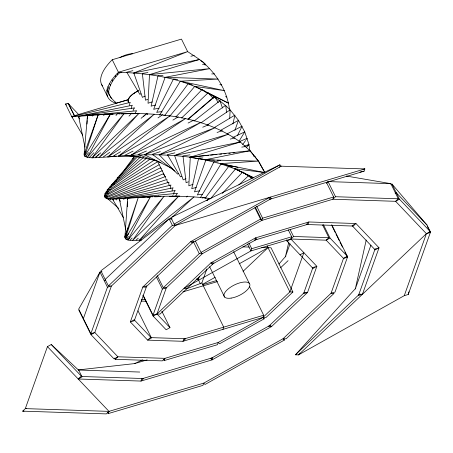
<?xml version="1.0" encoding="UTF-8"?>
<svg xmlns="http://www.w3.org/2000/svg" width="453" height="453" viewBox="0 0 453 453"><rect width="100%" height="100%" fill="white"/><g stroke="black" fill="none" stroke-linecap="round" stroke-linejoin="round"><path stroke-width="0.68" d="M127.378 206.761L127.519 201.879M127.582 199.79L127.627 198.391C154.909 196.007 182.457 194.966 209.694 198.471L206.919 200.662M87.027 124.048L87.203 120.543M87.276 119.145L87.452 115.64L93.086 115.079M229.529 109.858C227.18 89.768 215.294 71.778 199.541 59.473L149.484 74.62L148.04 103.273L150.288 102.452A14.202 5.776 -26.3 0 1 152.253 101.948M264.818 172.548L258.861 161.602L250.537 151.183L240.333 142.016L190.277 157.157L188.833 185.809L191.081 184.994A14.202 5.776 -26.3 0 1 193.046 184.49M229.716 118.324L230.141 109.915C201.058 80.821 157.938 73.471 118.431 72.254L112.242 59.734L181.466 39.1L187.655 51.619L199.541 59.473L133.794 72.984L142.395 97.35L143.51 96.8A14.202 5.776 -26.3 0 1 145.209 96.132M127.627 198.391L124.954 236.568L125.345 238.833C130.119 241.636 136.008 240.175 141.279 240.152M138.431 90.713L136.783 91.557A14.196 6.048 -25.3 0 0 128.188 99.705L116.132 103.244C112.695 99.139 107.135 95.436 109.105 89.116C110.685 82.854 114.785 77.627 119.207 73.075L121.67 72.361M84.162 154.026L87.452 115.64C139.094 111.364 196.291 110.645 240.333 142.016L174.592 155.526L159.224 154.796L144.541 154.784L130.883 155.283L98.969 157.565L92.089 157.814L87.31 157.434L84.677 156.228L84.162 154.026L98.165 114.802L99.558 114.847M366.217 240.05L355.282 288.991L370.928 245.158M92.616 116.161L92.927 114.796L104.099 114.45M232.904 123.975L234.914 115.119L214.428 127.491M288.85 241.857L285.384 256.857L290.05 243.782M355.735 288.238L295.452 354.795L298.47 354.897L404.274 295.667L408.227 294.49L408.974 291.777M98.165 114.802L84.677 156.228L110.481 114.014L112.52 114.45M81.75 376.279L78.839 370.39L51.263 344.495L47.44 346.636L25.317 408.617L22.65 411.148L106.325 413.9L108.992 411.375L203.731 383.136L283.085 338.714L331.058 293.255L335.01 292.077L347.451 257.213L346.205 254.688M149.484 74.62L209.745 68.646L165.119 77.321L153.692 109.332A14.202 5.776 -26.3 0 1 159.06 108.397M83.386 318.567L99.977 272.077L101.953 271.489M128.04 227.921L124.954 236.568L138.233 197.559L125.345 238.833L150.464 196.766L127.848 240.09L164.048 196.24L132.497 240.515L178.68 196.211L139.258 240.3L194.014 196.896L172.31 217.078M90.86 333.691L107.457 287.208L99.977 272.077L78.692 309.076L90.86 333.691L94.813 332.513L111.404 286.03L175.368 225.418L281.171 166.189L364.846 168.941L364.048 171.183L269.309 199.422L270.107 197.18L271.392 198.533L192.038 242.955L190.758 241.602L142.786 287.06L130.339 321.924L147.65 340.135L182.95 341.296L262.887 317.468L265.911 317.57L292.893 291.998L271.041 247.785L261.749 247.48M283.742 338.799L284.365 340.061L205.016 384.484L203.731 383.136L202.933 385.373L108.193 413.612L108.992 411.375L47.44 346.636M214.382 160.136L205.911 159.858L194.484 191.868A14.202 5.776 -26.3 0 1 199.852 190.934M142.95 295.458L153.165 316.126L156.987 313.986L210.956 262.848L213.975 262.944L160.005 314.082L156.987 313.986L153.035 315.163L162.367 289.014L156.41 276.959M234.903 130.305L238.465 120.334L230.141 109.915L207.146 125.124M263.55 317.564L264.173 318.821L219.535 343.81L218.255 342.457L217.451 344.699L164.162 360.582L164.96 358.34L218.255 342.457L262.887 317.468L289.875 291.902L303.872 252.678L300.05 254.812M200.453 283.923L198.306 279.58L199.411 276.477M222.921 329.382L223.72 327.145L201.868 282.927L206.828 269.037M248.912 243.012L251.721 248.697L250.922 250.934L183.969 288.414L186.993 288.516M162.367 289.014L166.319 287.836L202.298 253.742L261.811 220.424L262.61 218.187L256.681 206.194M249.45 286.421L263.686 315.231L262.887 317.468L264.173 318.821M288.284 229.892L291.687 236.783L290.888 239.02L287.066 241.16L286.449 239.909M326.5 182.508L333.663 197.01L332.864 199.246L261.811 220.424L260.526 219.076L254.914 207.712M362.434 294.291L379.031 247.802L355.95 223.522L308.878 221.976L255.588 237.859L210.956 262.848L212.236 264.195L256.874 239.207L255.588 237.859L254.79 240.096L308.08 224.212L308.878 221.976L306.211 224.501L353.278 226.053L355.95 223.522L352.128 225.662L375.209 249.937L379.031 247.802L375.078 248.98L358.487 295.464L362.434 294.291L359.416 294.19L295.452 354.795M404.274 295.667L426.398 233.68L430.22 231.54L427.02 225.067L391.97 184.043L390.877 184.654M408.227 294.49L430.35 232.502L427.439 226.613M108.839 199.36L105.073 197.497L104.558 195.294C107.491 188.244 113.493 183.097 118.295 177.321M84.003 154.977L85.877 151.228M103.697 115.657L104.547 113.958L108.007 114.388M126.279 234.507L124.7 237.661L125.928 237.038M237.395 135.64L242.134 126.172L227.14 133.816M110.481 114.014L87.31 157.434L124.139 113.516L92.089 157.814L93.431 157.412M129.167 97.927L129.501 97.469M132.706 159.088L134.162 156.71M159.586 115.124L180.322 81.212L218.069 79.06L165.119 77.321M125.47 238.765L128.788 233.34M200.379 197.667L221.115 163.748L237.882 167.333M238.85 141.534L244.75 131.885L238.465 120.334L220.662 130.3M88.578 152.672L85.674 156.608L86.965 156.064M115.979 115.549L117.638 113.301L119.609 113.992M134.088 156.766L124.133 170.254L125.43 169.711M164.666 115.56L188.312 83.528L192.299 84.926M128.442 236.489L126.37 239.297L127.587 238.782M242.7 144.479L245.605 140.543M246.438 139.422L247.27 138.295L239.495 141.579M205.339 198.029L228.958 166.03L232.281 167.191M119.688 175.77L135.911 156.534M169.581 116.393L194.75 86.381L224.354 90.617L180.322 81.212M128.103 239.971L129.92 237.802M246.189 147.689L248.918 144.439L244.75 131.885L232.7 137.548M210.424 198.873L235.543 168.924L242.463 172.361M278.923 264.059L285.849 256.109M121.081 174.218L125.119 169.671M299.422 353.85L298.47 354.897L426.398 233.68L430.35 232.502M89.479 157.338L93.867 152.757M128.975 116.11L131.897 113.052L133.029 113.896M137.559 156.732L117.084 178.114L119.756 177.214M175.832 116.919L202.163 89.428L207.814 93.635M130.181 240.028L132.129 237.995M222.242 193.403L242.808 171.93L248.459 176.138M247.916 145.424L248.918 144.439L249.926 151.126M92.089 157.814L138.828 113.527L98.969 157.565L154.196 114.252L107.848 156.908L116.296 156.07M115.968 181.291L114.575 181.466L140.515 156.885M181.608 117.95L208.052 92.893L228.522 103.171L202.876 90.424M105.181 279.45L169.145 218.844L172.168 218.941M172.35 225.322L169.145 218.844L100.906 270.798L108.386 285.928L172.35 225.322L175.368 225.418L364.846 168.941L363.47 169.246M238.85 184.903L248.844 175.43L250.764 177.446M157.338 275.679L163.295 287.734L199.275 253.646L202.298 253.742L201.013 252.395L195.396 241.03M78.216 379.002L80.889 376.477L143.641 378.544L140.974 381.069L78.216 379.002L82.038 376.868L51.263 344.495M115.226 359.32L117.893 356.794L164.96 358.34L162.293 360.871L115.226 359.32L114.603 358.057M326.279 183.272L328.057 181.591L390.814 183.658L398.289 198.782L395.622 201.313L332.864 199.246L335.531 196.721L398.289 198.782M243.074 271.324L268.017 247.683L239.15 263.85M322.587 224.965L328.861 237.655L293.555 236.494L290.888 239.02L250.922 250.934L247.485 243.986M280.481 267.865L288.08 260.662M328.861 237.655L326.188 240.181L290.888 239.02L316.857 266.33L307.525 292.479L271.545 326.573L212.032 359.892L140.974 381.069L141.778 378.833L212.831 357.655L212.032 359.892L210.747 358.538L270.26 325.226L271.545 326.573L268.521 326.471L304.501 292.383L307.525 292.479L303.572 293.657L312.904 267.508L316.857 266.33L313.034 268.47L287.066 241.16M170.243 218.997L171.279 218.04M98.924 154.552L95.187 157.763L96.551 157.418M141.087 118.329L146.359 113.799M143.499 157.429L111.834 184.637L114.569 183.946M187.995 119.173L214.275 96.597M100.759 152.808L95.419 157.35L95.764 157.265M143.29 116.591L146.999 113.431L147.706 114.632M188.057 119.382L214.722 96.676L218.278 102.701M136.121 240.039L138.267 238.21M186.625 197.038L187.695 196.121M133.454 93.726L134.077 93.278M110.894 187.332L109.49 187.366L146.376 158.437M194.06 121.042L219.937 100.747L220.724 101.914M138.777 156.738L118.561 156.07L169.881 115.889L107.848 156.908M103.414 156.851L109.734 152.344M157.995 117.916L162.587 114.637M149.745 159.394L107.123 189.801L110.623 189.275M200.956 122.922L225.719 105.255L226.528 112.231M202.134 198.148L203.284 197.327M156.687 160.798L130.883 155.283L185.515 118.59L118.561 156.07M206.761 200.43L209.694 198.471M108.165 192.163L106.081 191.953L154.433 159.983M120.543 151.71L113.324 156.07L114.717 156.025M172.876 120.107L178.295 116.834M157.752 161.676L104.728 193.691L108.256 193.584M172.146 168.505L144.541 154.784L200.719 122.48L130.883 155.283M105.911 195.645L104.558 195.294L159.201 164.705M279.886 164.841L170.883 217.593L174.088 224.071L279.886 164.841L281.171 166.189L279.269 167.106M270.107 197.18L190.758 241.602L193.782 241.704L145.809 287.157L142.786 287.06L146.738 285.883L134.292 320.747L130.339 321.924L134.162 319.79L151.472 337.995L147.65 340.135L150.317 337.604L185.617 338.77L182.95 341.296L183.748 339.059L263.686 315.231M201.013 252.395L260.526 219.076M90.991 334.654L94.813 332.513L117.893 356.794L114.071 358.935L90.991 334.654L78.822 310.039M202.298 284.478L215.198 277.259M395.152 193.306L396.245 192.695L427.02 225.067M161.851 311.217L169.966 327.638L166.149 329.778L153.165 316.126M284.365 340.061L283.085 338.714L286.109 338.81L334.082 293.357L331.058 293.255L343.504 258.391L347.321 256.251L330.01 238.04L326.188 240.181L343.504 258.391L347.451 257.213M430.22 231.54L399.444 199.173L395.622 201.313L426.398 233.68M140.923 93.794L139.83 94.371L126.755 72.203L132.893 70.674M181.568 176.296L180.475 176.874L167.395 154.705L174.903 152.837M133.074 151.087L124.943 155.232L140.86 157.197M188.108 123.046L193.737 120.175M138.556 90.691C134.394 93.018 126.381 97.033 128.607 102.803L127.956 101.438L128.188 99.705L71.693 116.546L65.498 104.02L68.007 103.273L78.794 114.7M178.663 173.516A14.202 5.776 -26.3 0 0 177.576 174.099L159.224 154.796L215.147 127.655L144.541 154.784M108.958 199.326L105.073 197.497L162.168 170.679L165.073 176.585M142.593 359.869L134.298 363.702L147.157 359.869M146.444 151.019L138.035 154.569L161.019 162.616M202.734 127.219L208.561 124.762M147.712 99.309L145.453 100.215L142.338 73.403L147.938 72.565M188.357 181.812L186.098 182.718L182.984 155.906L189.983 154.858M133.794 72.984L187.655 51.619L118.431 72.254A55.968 22.763 -26.3 0 0 116.132 103.244L115.509 101.993M186.002 178.669A14.202 5.776 -26.3 0 0 184.303 179.343L183.188 179.886L174.592 155.526L228.448 134.162L159.224 154.796M118.714 208.408L107.706 198.703L165.43 176.523L165.351 177.1A14.202 5.776 -26.3 0 0 166.002 178.459M244.326 146.2L248.918 144.439M186.189 288.946L201.868 282.927M160.311 151.619L152.293 154.326L174.898 171.155M217.066 132.463L222.412 130.662M114.575 181.466L116.591 180.866M107.706 198.703L112.486 199.082L168.98 182.242A14.202 5.776 -26.3 0 0 169.399 185.339M262.61 218.187L333.663 197.01M104.252 280.73L105.572 280.333M107.457 287.208L111.404 286.03L108.386 285.928M251.721 248.697L291.687 236.783M202.423 284.761L216.647 280.526M182.967 291.862L217.514 281.568M190.917 56.251L194.326 55.408M75.022 116.081L130.271 102.35L129.705 103.635A14.202 5.776 -26.3 0 0 129.739 105.272M230.192 139.094L234.971 137.905M111.319 184.626L114.099 183.935M359.909 172.1L364.048 171.183M82.701 135.243L71.693 116.546L78.573 116.296L132.321 105.255L131.585 106.58A14.202 5.776 -26.3 0 0 131.353 108.318M109.49 187.366L111.568 186.942M123.493 217.78L112.486 199.082L119.366 198.839L173.114 187.791L172.383 189.122A14.202 5.776 -26.3 0 0 172.146 190.86M139.762 240.107L141.143 239.824M249.943 150.764L204.943 159.83L189.297 157.202L249.943 150.764L258.386 161.109L264.795 172.599L234.671 168.743L220.186 163.646L204.943 159.83L258.386 161.109L220.186 163.646L264.795 172.599M202.519 64.405L205.322 63.986M83.018 115.583L134.507 107.882L133.952 108.584A14.202 5.776 -26.3 0 0 133.108 110.515M241.766 147.117L245.968 146.489M78.38 369.92L135.47 363.493M141.274 299.875L145.492 299.439M95.9 114.802L136.721 110.753L136.087 111.466A14.202 5.776 -26.3 0 0 134.988 113.46M174.592 155.526L190.277 157.157L204.292 155.77M205.69 155.634L208.493 155.351M210.6 155.147L213.403 154.869M214.801 154.728L216.902 154.518M219.705 154.241L221.811 154.031M223.912 153.827L226.013 153.618M228.816 153.341L230.22 153.199M233.023 152.921L234.422 152.786M106.081 191.953L108.884 191.676M84.971 147.248L78.573 116.296L87.452 115.64M125.77 229.784L119.366 198.839L177.514 193.295L176.88 194.003A14.202 5.776 -26.3 0 0 175.781 196.002M26.727 408.555L25.317 408.617L108.992 411.375M22.65 411.148L24.06 411.081M162.984 75.453L158.046 75.606L151.109 106.189A14.202 5.776 -26.3 0 1 155.622 105.09M211.693 73.935L214.518 73.85M106.195 114.388L113.176 114.167M120.86 113.93L139.014 113.363M202.927 157.972L198.691 158.108L191.755 188.691A14.202 5.776 -26.3 0 1 196.268 187.587M253.748 156.393L255.164 156.353M133.624 197.485L145.492 197.117M146.891 197.072L149.683 196.987M154.569 196.834L158.063 196.727M159.462 196.681L160.855 196.642M169.235 196.381L179.711 196.053M196.376 279.054L198.793 279.116M217.208 160.232L220.736 160.345M104.558 195.294L107.384 195.39M138.958 197.338L143.137 197.48M242.927 246.862L249.201 247.066M196.189 279.507L198.306 279.58M163.295 287.734L166.319 287.836L156.987 313.986L169.966 327.638M292.893 291.998L289.875 291.902L267.1 245.82M141.308 301.109L146.251 301.268M78.392 370.022L139.739 372.043M177.701 79.462L173.493 78.941L156.693 112.474L157.791 112.174A14.202 5.776 -26.3 0 1 162.032 111.84M219.807 84.666L221.738 84.904M218.329 161.964L214.133 161.444L197.338 194.977L198.437 194.677A14.202 5.776 -26.3 0 1 202.678 194.343M145.243 196.647L149.399 197.163M107.803 196.823L104.303 196.392L160.543 167.735L161.149 168.556M346.313 176.03L390.814 183.658M190.277 157.157L205.911 159.858M151.279 196.557L152.638 196.845M105.073 197.497L106.449 197.791M225.543 96.557L226.874 97.027M158.335 195.99L160.305 196.681M108.629 198.958L105.974 198.029L163.629 173.658L163.641 174.207A14.202 5.776 -26.3 0 0 164.552 175.43M242.412 172.423L234.671 168.743L253.788 177.876L243.686 173.029M194.75 86.381L201.625 89.802M243.72 172.989L253.097 177.65M252.61 178.131L248.051 175.169L251.517 178.652M172.593 195.741L173.726 196.585M110.911 199.603L109.779 198.759L167.004 179.445A14.202 5.776 -26.3 0 0 167.95 182.31M208.052 92.893L213.318 98.426M65.498 104.02L66.455 105.028M174.088 224.071L175.368 225.418L174.79 224.241M71.693 116.546L72.65 117.548M112.486 199.082L113.443 200.09M116.432 199.977L115.725 198.771L170.968 185.039L170.402 186.325A14.202 5.776 -26.3 0 0 170.951 188.833M391.97 184.043L399.444 199.173M328.057 181.591L335.531 196.721M331.721 224.682L347.321 256.251M332.162 226.274L335.282 232.587M335.911 233.85L339.342 240.798M339.965 242.061L342.462 247.112M344.96 252.162L345.582 253.425M323.425 224.716L330.01 238.04M290.152 229.603L293.555 236.494M205.192 65.255L203.952 62.752A55.968 22.763 -26.3 0 0 200.86 60.719M255.26 207.168L261.811 220.424M233.623 251.681L249.229 283.267M117.18 73.346L117.803 74.598M115.243 75.447L115.866 76.699M157.35 160.951L162.293 170.957M209.626 266.732L224.609 297.049M193.346 241.647L199.275 253.646M112.033 79.796L112.655 81.047M109.456 83.341L110.385 85.215M107.865 86.614L109.105 89.116M106.982 88.913L108.839 92.672M110.124 95.934L111.364 98.443M106.812 90.164L109.598 95.798M101.472 84.213L107.661 96.738M68.743 104.128L74.932 116.648L68.007 103.273M143.131 295.118L153.035 315.163M163.539 359.32L164.162 360.582M138.052 310.849L151.16 337.366M107.616 412.434L108.193 413.612M219.937 100.747L222.508 108.029M119.366 198.839L120.3 201.483M78.573 116.296L79.507 118.946M123.879 199.665L123.714 198.272L175.203 190.571L174.648 191.274A14.202 5.776 -26.3 0 0 173.726 194.337M163.726 115.317A14.202 5.776 -26.3 0 1 165.334 115.64M203.901 197.819A14.202 5.776 -26.3 0 1 206.132 198.176M119.971 57.548A14.202 5.776 -26.3 0 1 132.701 53.754M102.452 85.928A55.968 22.763 -26.3 0 1 112.242 59.734M231.138 298.108A14.202 5.776 -26.3 0 0 249.88 284.626A14.202 5.776 -26.3 0 0 229.739 287.74A14.202 5.776 -26.3 0 0 231.138 298.108"/></g></svg>
